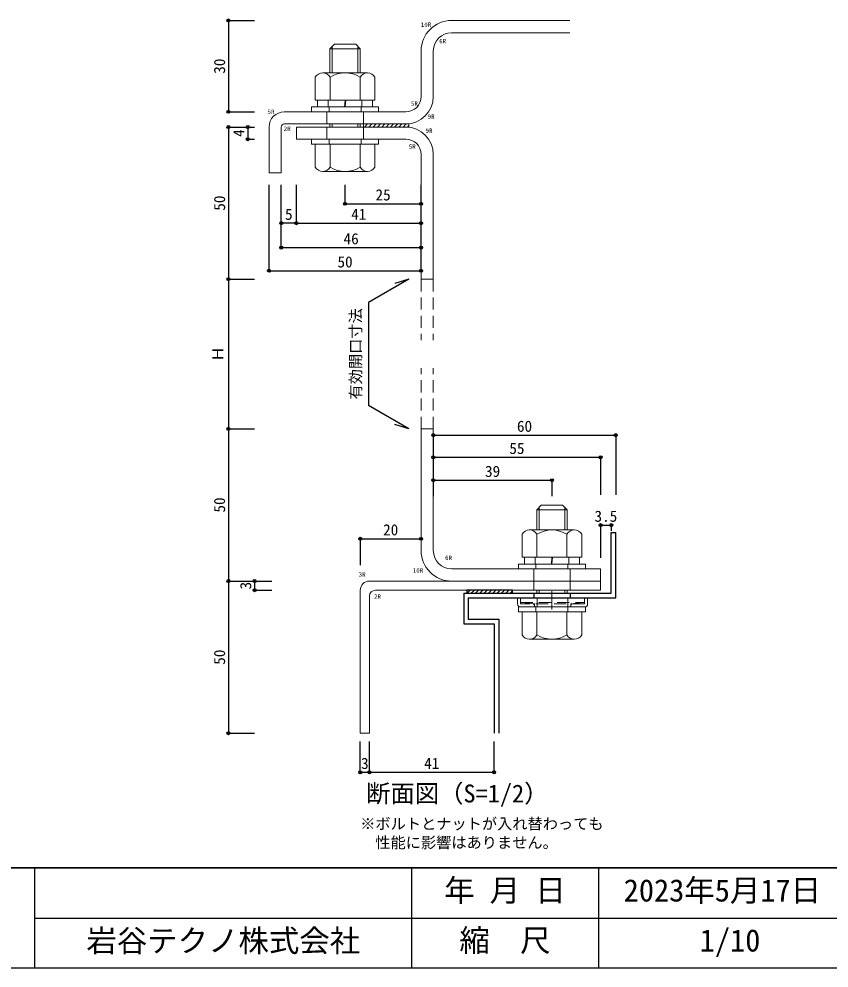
# Model space of a CAD drawing. Units: millimetres on the paper, enlarged 10 times, with parts at other scales. Extents: x -4354 to 4109, y -1429 to 1331.
# Drawn here: x 1332 to 2664, y -1429 to 130 of the extents above; entities that cross this region are included whole.
import ezdxf
from ezdxf.enums import TextEntityAlignment as Align

# ---------------------------------------------------------------- set-up
doc = ezdxf.new("R2010")
doc.units = ezdxf.units.MM
doc.header["$LTSCALE"] = 10
doc.header["$PDMODE"] = 32
doc.header["$PDSIZE"] = 5
for name, pattern in [('CHAIN1', [8, 5, -1, 1, -1]), ('DASHED1', [1.8, 1.2, -0.6]), ('DASHED2', [3, 2, -1])]:
    doc.linetypes.add(name, pattern=pattern)
for name, color, linetype in [('0-F_図面枠', 7, 'Continuous'), ('E-1_SUS', 7, 'Continuous'), ('E-8_FRP寸法', 3, 'Continuous'), ('E-A_タイトル', 3, 'Continuous')]:
    doc.layers.add(name, color=color, linetype=linetype)
doc.layers.add('E-0_FRP', color=4, linetype='Continuous', lineweight=18)
doc.layers.add('E-B', color=7, linetype='Continuous', lineweight=18)
doc.styles.add('ＭＳ ゴシック', font='')
doc.styles.get('ＭＳ ゴシック').set_extended_font_data('MS Gothic')

msp = doc.modelspace()

# ---------------------------------------------------------------- linework, layer by layer
at = {"layer": '0-F_図面枠'}
for p, q in [((109.38, -1264.65), (4109.38, -1264.65)), ((4109.38, -1264.65), (316.96, -1264.65)), ((1357.61, -1264.65), (1357.61, -1428.98)), ((1977.1, -1264.65), (1977.1, -1428.98)), ((2284.89, -1264.65), (2284.89, -1428.98)), ((1357.61, -1346.82), (1977.1, -1346.82)), ((1977.1, -1346.82), (2717.32, -1346.82)), ((4109.38, -1428.98), (109.38, -1428.98))]:
    msp.add_line(p, q, dxfattribs=at)
at = {"layer": 'E-0_FRP'}
for p, q in [((2043.16, 127.66), (2237.7, 127.66)), ((2043.16, 107.66), (2237.7, 107.66)), ((1993.16, 2.66), (1993.16, 77.66)), ((2013.16, 2.66), (2013.16, 77.66)), ((1768.16, -22.34), (1868.16, -22.34)), ((1838.16, -22.34), (1838.16, -42.34)), ((1968.16, -22.34), (1868.16, -22.34)), ((1898.16, -22.34), (1898.16, -42.34)), ((1968.16, -42.34), (1768.16, -42.34)), ((1847.16, -42.34), (1847.16, -47.34)), ((1889.16, -47.34), (1889.16, -42.34)), ((1898.16, -47.34), (1898.16, -42.34)), ((1898.16, -47.34), (1898.16, -42.34)), ((1973.16, -42.34), (1898.16, -42.34)), ((1973.16, -42.34), (1973.16, -47.34)), ((1763.16, -47.34), (1763.16, -122.34)), ((1788.16, -47.34), (1788.16, -67.34)), ((1968.16, -47.34), (1788.16, -47.34)), ((1838.16, -47.34), (1838.16, -67.34)), ((1898.16, -47.34), (1898.16, -67.34)), ((1973.16, -47.34), (1898.16, -47.34)), ((1973.16, -47.34), (1898.16, -47.34)), ((1868.16, -67.34), (1788.16, -67.34)), ((1968.16, -67.34), (1868.16, -67.34)), ((1993.16, -92.34), (1993.16, -297.34)), ((2013.16, -92.34), (2013.16, -297.34)), ((2013.16, -297.34), (1993.16, -297.34)), ((1993.16, -743.27), (1993.16, -543.27)), ((1993.16, -543.27), (2013.16, -543.27)), ((2013.16, -743.27), (2013.16, -543.27)), ((2187.16, -672.27), (2187.16, -709.27)), ((2229.16, -709.27), (2229.16, -672.27)), ((2043.16, -773.27), (2288.16, -773.27)), ((2178.16, -808.27), (2178.16, -773.27)), ((2238.16, -808.27), (2238.16, -773.27)), ((2288.16, -808.27), (2288.16, -773.27)), ((1908.16, -793.27), (2043.16, -793.27)), ((2043.16, -793.27), (2288.16, -793.27)), ((1893.16, -808.27), (1893.16, -1043.27)), ((1918.16, -808.27), (2178.16, -808.27)), ((2187.16, -808.27), (2187.16, -813.27)), ((2229.16, -813.27), (2229.16, -808.27)), ((2238.16, -808.27), (2288.16, -808.27)), ((1908.16, -818.27), (1908.16, -1043.27)), ((1908.16, -1043.27), (1893.16, -1043.27))]:
    msp.add_line(p, q, dxfattribs=at)
at = {"layer": 'E-0_FRP', "color": 7}
for p, q in [((1843.16, -42.34), (1843.16, -47.19)), ((1893.16, -47.34), (1893.16, -42.34)), ((2233.16, -676.27), (2225.66, -668.77)), ((2183.16, -676.27), (2233.16, -676.27)), ((2183.16, -676.27), (2183.16, -709.27)), ((2233.16, -709.27), (2233.16, -676.27)), ((2159.08, -754.27), (2159.08, -716.35)), ((2244.96, -709.27), (2171.35, -709.27)), ((2183.62, -754.27), (2183.62, -716.35)), ((2232.7, -754.27), (2232.7, -716.35)), ((2257.23, -754.27), (2257.23, -716.35)), ((2257.23, -754.27), (2159.08, -754.27)), ((2162.91, -754.27), (2162.91, -765.27)), ((2162.91, -754.27), (2208.16, -754.27)), ((2206.95, -754.27), (2163.48, -754.27)), ((2180.41, -754.27), (2180.41, -765.27)), ((2208.16, -754.27), (2207.19, -765.27)), ((2209.13, -754.27), (2208.16, -765.27)), ((2209.13, -754.27), (2253.41, -754.27)), ((2255.48, -754.27), (2217.7, -754.27)), ((2235.91, -754.27), (2235.91, -765.27)), ((2253.41, -754.27), (2253.41, -765.27)), ((2153.16, -765.27), (2263.16, -765.27)), ((2153.16, -765.27), (2153.16, -773.27)), ((2263.16, -773.27), (2153.16, -773.27)), ((2162.91, -765.27), (2207.19, -765.27)), ((2201.25, -765.27), (2163.48, -765.27)), ((2181.91, -765.27), (2181.91, -773.27)), ((2208.16, -765.27), (2253.41, -765.27)), ((2234.41, -765.27), (2234.41, -773.27)), ((2263.16, -773.27), (2263.16, -765.27)), ((2183.16, -808.27), (2183.16, -813.27)), ((2233.16, -813.27), (2233.16, -808.27)), ((2151.77, -820.77), (2266.77, -820.77)), ((2151.77, -830.77), (2151.77, -820.77)), ((2266.77, -820.77), (2266.77, -830.77)), ((2153.16, -835.77), (2153.16, -843.77)), ((2153.16, -835.77), (2263.16, -835.77)), ((2261.77, -835.77), (2156.77, -835.77)), ((2181.91, -835.77), (2181.91, -843.77)), ((2234.41, -835.77), (2234.41, -843.77)), ((2263.16, -843.77), (2263.16, -835.77)), ((2263.16, -843.77), (2153.16, -843.77)), ((2257.23, -843.77), (2159.08, -843.77)), ((2159.08, -843.77), (2159.08, -881.69)), ((2183.62, -843.77), (2183.62, -881.69)), ((2232.7, -843.77), (2232.7, -881.69)), ((2257.23, -843.77), (2257.23, -881.69))]:
    msp.add_line(p, q, dxfattribs=at)
at = {"layer": 'E-0_FRP', "linetype": 'DASHED1'}
for p, q in [((1900.11, -47.34), (1905.11, -42.34)), ((1907.18, -47.34), (1912.18, -42.34)), ((1914.25, -47.34), (1919.25, -42.34)), ((1921.33, -47.34), (1926.33, -42.34)), ((1928.4, -47.34), (1933.4, -42.34)), ((1935.47, -47.34), (1940.47, -42.34)), ((1942.54, -47.34), (1947.54, -42.34)), ((1949.61, -47.34), (1954.61, -42.34)), ((1956.68, -47.34), (1961.68, -42.34)), ((1963.75, -47.34), (1968.75, -42.34)), ((1970.82, -47.34), (1973.16, -45.01)), ((1970.82, -47.34), (1973.16, -45.01))]:
    msp.add_line(p, q, dxfattribs=at)
at = {"layer": 'E-0_FRP', "linetype": 'DASHED2'}
for p, q in [((1993.16, -297.34), (1993.16, -397.34)), ((2013.16, -297.34), (2013.16, -397.34)), ((1993.16, -543.27), (1993.16, -443.27)), ((2013.16, -543.27), (2013.16, -443.27)), ((2156.77, -820.77), (2156.77, -823.27)), ((2184.02, -835.77), (2184.02, -820.77)), ((2234.52, -835.77), (2234.52, -820.77)), ((2261.77, -823.27), (2261.77, -820.77)), ((2156.77, -828.27), (2261.77, -828.27)), ((2179.27, -830.77), (2156.77, -828.27)), ((2179.27, -833.27), (2179.27, -830.77)), ((2239.27, -830.77), (2261.77, -828.27)), ((2239.27, -833.27), (2239.27, -830.77))]:
    msp.add_line(p, q, dxfattribs=at)
at = {"layer": 'E-0_FRP', "color": 2, "linetype": 'CHAIN1'}
msp.add_line((2208.16, -840.08), (2208.16, -809.9), dxfattribs=at)
at = {"layer": 'E-0_FRP', "color": 7, "linetype": 'DASHED2'}
for p, q in [((2156.77, -823.27), (2156.77, -830.77)), ((2261.77, -830.77), (2261.77, -823.27)), ((2261.77, -830.77), (2156.77, -830.77)), ((2179.27, -835.77), (2179.27, -833.27)), ((2239.27, -835.77), (2239.27, -833.27))]:
    msp.add_line(p, q, dxfattribs=at)
at = {"layer": 'E-0_FRP'}
for points in [[(1743.16, -47.34), (1743.16, -122.34), (1763.16, -122.34)], [(2178.16, -808.27), (2229.16, -808.27), (2238.16, -808.27)]]:
    msp.add_lwpolyline(points, dxfattribs=at)
at = {"layer": 'E-0_FRP', "color": 7}
for points in [[(2225.66, -668.77), (2190.66, -668.77), (2183.16, -676.27)], [(2244.96, -888.77), (2171.35, -888.77), (2244.96, -888.77)]]:
    msp.add_lwpolyline(points, dxfattribs=at)
at = {"layer": 'E-0_FRP'}
for centre, radius, start, end in [((2043.16, 77.66), 50, 90, 180), ((2043.16, 77.66), 30, 90, 180), ((1968.16, 2.66), 25, 270, 0), ((1968.16, 2.66), 45, 270, 0), ((1768.16, -47.34), 25, 90, 180), ((1768.16, -47.34), 5, 90, 180), ((1968.16, -92.34), 45, 0, 90), ((1968.16, -92.34), 25, 0, 90), ((2043.16, -743.27), 50, 180, 270), ((2043.16, -743.27), 30, 180, 270), ((1908.16, -808.27), 15, 90, 180), ((1918.16, -818.27), 10, 90, 180), ((1918.16, -818.27), 10, 90, 180)]:
    msp.add_arc(centre, radius, start, end, dxfattribs=at)
at = {"layer": 'E-0_FRP', "color": 7}
for centre, radius, start, end in [((2171.35, -723.44), 14.17, 29.99985, 149.99985), ((2208.16, -755.31), 46.04, 57.79585, 122.2043), ((2244.96, -723.44), 14.17, 29.99985, 149.99985), ((2156.77, -830.77), 5, 180, 270), ((2261.77, -830.77), 5, 270, 0), ((2171.35, -874.6), 14.17, 210.00015, 330.00015), ((2208.16, -842.73), 46.04, 237.7957, 302.20415), ((2244.96, -874.6), 14.17, 210.00015, 330.00015)]:
    msp.add_arc(centre, radius, start, end, dxfattribs=at)
at = {"layer": 'E-0_FRP', "color": 7, "linetype": 'DASHED2'}
for centre, start, end in [((2154.27, -823.27), 0, 90), ((2264.27, -823.27), 90, 180), ((2176.77, -833.27), 0, 90), ((2241.77, -833.27), 90, 180)]:
    msp.add_arc(centre, 2.5, start, end, dxfattribs=at)
at = {"layer": 'E-0_FRP', "linetype": 'DASHED2'}
for centre, start, end in [((2181.77, -833.27), 180, 270), ((2236.77, -833.27), 270, 0)]:
    msp.add_arc(centre, 2.5, start, end, dxfattribs=at)
at = {"layer": 'E-1_SUS', "color": 4}
for p, q in [((1676.36, 127.66), (1676.36, -22.34)), ((2068.16, -808.27), (2068.16, -813.27)), ((2143.16, -813.27), (2143.16, -808.27)), ((2143.16, -813.27), (2143.16, -808.27)), ((2068.16, -813.27), (2143.16, -813.27)), ((2068.16, -813.27), (2143.16, -813.27))]:
    msp.add_line(p, q, dxfattribs=at)
at = {"layer": 'E-1_SUS'}
for p, q in [((2305.66, -813.27), (2305.66, -713.27)), ((2305.66, -713.27), (2313.16, -713.27)), ((2313.16, -820.77), (2313.16, -713.27)), ((2063.16, -813.27), (2063.16, -863.27)), ((2063.16, -813.27), (2305.66, -813.27)), ((2070.66, -820.77), (2070.66, -855.77)), ((2070.66, -820.77), (2178.16, -820.77)), ((2178.16, -813.27), (2178.16, -820.77)), ((2178.16, -820.77), (2238.16, -820.77)), ((2238.16, -813.27), (2238.16, -820.77)), ((2238.16, -820.77), (2313.16, -820.77)), ((2070.66, -855.77), (2120.66, -855.77)), ((2120.66, -855.77), (2120.66, -1043.27)), ((2063.16, -863.27), (2113.16, -863.27)), ((2113.16, -863.27), (2113.16, -1043.27))]:
    msp.add_line(p, q, dxfattribs=at)
at = {"layer": 'E-1_SUS', "color": 4, "linetype": 'DASHED1'}
for p, q in [((2068.56, -813.27), (2073.56, -808.27)), ((2075.63, -813.27), (2080.63, -808.27)), ((2082.7, -813.27), (2087.7, -808.27)), ((2089.77, -813.27), (2094.77, -808.27)), ((2096.84, -813.27), (2101.84, -808.27)), ((2103.91, -813.27), (2108.91, -808.27)), ((2110.98, -813.27), (2115.98, -808.27)), ((2118.06, -813.27), (2123.06, -808.27)), ((2125.13, -813.27), (2130.13, -808.27)), ((2132.2, -813.27), (2137.2, -808.27)), ((2139.27, -813.27), (2143.16, -809.38))]:
    msp.add_line(p, q, dxfattribs=at)
at = {"layer": 'E-1_SUS', "color": 4}
msp.add_lwpolyline([(2143.16, -808.27), (2068.16, -808.27), (2068.16, -813.27)], dxfattribs=at)
at = {"layer": 'E-8_FRP寸法'}
for p, q in [((1676.36, 127.66), (1719.37, 127.66)), ((1676.36, -22.34), (1719.37, -22.34)), ((1676.36, -47.34), (1719.37, -47.34)), ((1708.19, -47.34), (1719.37, -47.34)), ((1708.19, -67.34), (1719.37, -67.34)), ((1743.16, -283.52), (1743.16, -142.48)), ((1763.16, -245.51), (1763.16, -142.48)), ((1788.16, -205.31), (1788.16, -142.48)), ((1868.16, -173.44), (1868.16, -142.48)), ((1993.16, -173.44), (1993.16, -142.48)), ((1993.16, -218.96), (1993.16, -142.48)), ((1993.16, -259.17), (1993.16, -142.48)), ((1993.16, -283.52), (1993.16, -142.48)), ((1676.36, -297.34), (1719.37, -297.34)), ((1676.36, -543.27), (1719.37, -543.27)), ((2013.16, -553.56), (2013.16, -651.69)), ((2313.16, -553.56), (2313.16, -651.69)), ((2013.16, -589.96), (2013.16, -651.69)), ((2288.16, -589.96), (2288.16, -651.69)), ((2013.16, -627.65), (2013.16, -653.64)), ((2208.16, -627.65), (2208.16, -653.64)), ((2288.16, -701.39), (2288.16, -754.87)), ((2305.66, -701.39), (2305.66, -710.75)), ((1893.16, -723.74), (1893.16, -766.89)), ((1676.36, -793.27), (1719.37, -793.27)), ((1676.36, -793.27), (1719.37, -793.27)), ((1719.37, -793.27), (1747.47, -793.27)), ((1719.37, -808.27), (1747.47, -808.27)), ((1676.36, -1043.27), (1719.37, -1043.27)), ((1893.16, -1107.42), (1893.16, -1056.85)), ((1908.16, -1107.42), (1908.16, -1056.85)), ((2113.16, -1107.42), (2113.16, -1056.85))]:
    msp.add_line(p, q, dxfattribs=at)
at = {"layer": 'E-8_FRP寸法', "color": 4}
for p, q in [((1676.36, -47.34), (1676.36, -297.34)), ((1708.19, -47.34), (1708.19, -67.34)), ((1868.16, -173.44), (1993.16, -173.44)), ((1788.16, -205.31), (1763.16, -205.31)), ((1788.16, -205.31), (1993.16, -205.31)), ((1763.16, -245.51), (1993.16, -245.51)), ((1743.16, -283.52), (1993.16, -283.52)), ((1676.36, -297.34), (1676.36, -543.27)), ((1676.36, -543.27), (1676.36, -793.27)), ((2013.16, -553.56), (2313.16, -553.56)), ((2013.16, -589.96), (2288.16, -589.96)), ((2013.16, -627.65), (2208.16, -627.65)), ((2288.16, -701.39), (2305.66, -701.39)), ((1893.16, -723.74), (1993.16, -723.74)), ((1676.36, -793.27), (1676.36, -1043.27)), ((1719.37, -793.27), (1719.37, -808.27)), ((1893.16, -1107.42), (1908.16, -1107.42)), ((1908.16, -1107.42), (2113.16, -1107.42))]:
    msp.add_line(p, q, dxfattribs=at)
at = {"layer": 'E-8_FRP寸法', "color": 2}
for p, q in [((1973.16, -297.34), (1906.45, -335.86)), ((1973.16, -297.34), (1950.14, -304.6)), ((1906.45, -335.86), (1906.45, -504.75)), ((1973.16, -543.27), (1906.45, -504.75)), ((1973.16, -543.27), (1950.14, -536.01))]:
    msp.add_line(p, q, dxfattribs=at)
at = {"layer": 'E-8_FRP寸法', "color": 6}
for p in [(1676.36, 127.66), (1676.36, -22.34), (1676.36, -47.34), (1708.19, -47.34), (1708.19, -67.34), (1868.16, -173.44), (1993.16, -173.44), (1763.16, -205.31), (1788.16, -205.31), (1993.16, -205.31), (1763.16, -245.51), (1993.16, -245.51), (1676.36, -297.34), (1743.16, -283.52), (1993.16, -283.52), (1676.36, -543.27), (2013.16, -553.56), (2313.16, -553.56), (2013.16, -589.96), (2288.16, -589.96), (2013.16, -627.65), (2208.16, -627.65), (2288.16, -701.39), (2305.66, -701.39), (1893.16, -723.74), (1993.16, -723.74), (1676.36, -793.27), (1719.37, -793.27), (1719.37, -808.27), (1676.36, -1043.27), (1893.16, -1107.42), (1908.16, -1107.42), (2113.16, -1107.42)]:
    msp.add_point(p, dxfattribs=at)
at = {"layer": 'E-B'}
for p, q in [((1843.16, 81.16), (1893.16, 81.16)), ((1843.16, 81.16), (1843.16, 41.66)), ((1893.16, 81.16), (1885.66, 88.66)), ((1893.16, 41.66), (1893.16, 81.16)), ((1819.08, -3.34), (1819.08, 34.58)), ((1904.96, 41.66), (1831.35, 41.66)), ((1843.62, -3.34), (1843.62, 34.58)), ((1892.7, -3.34), (1892.7, 34.58)), ((1917.23, -3.34), (1917.23, 34.58)), ((1813.16, -14.34), (1923.16, -14.34)), ((1813.16, -14.34), (1813.16, -22.34)), ((1917.23, -3.34), (1819.08, -3.34)), ((1822.91, -3.34), (1822.91, -14.34)), ((1822.91, -3.34), (1868.16, -3.34)), ((1822.91, -14.34), (1867.19, -14.34)), ((1866.95, -3.34), (1823.48, -3.34)), ((1861.25, -14.34), (1823.48, -14.34)), ((1840.41, -3.34), (1840.41, -14.34)), ((1841.91, -14.34), (1841.91, -22.34)), ((1868.16, -3.34), (1867.19, -14.34)), ((1869.13, -3.34), (1868.16, -14.34)), ((1868.16, -14.34), (1913.41, -14.34)), ((1869.13, -3.34), (1913.41, -3.34)), ((1915.48, -3.34), (1877.7, -3.34)), ((1894.41, -14.34), (1894.41, -22.34)), ((1895.91, -3.34), (1895.91, -14.34)), ((1913.41, -3.34), (1913.41, -14.34)), ((1923.16, -22.34), (1923.16, -14.34)), ((1923.16, -22.34), (1813.16, -22.34)), ((1813.16, -67.34), (1813.16, -75.34)), ((1813.16, -67.34), (1923.16, -67.34)), ((1923.16, -75.34), (1813.16, -75.34)), ((1917.23, -75.34), (1819.08, -75.34)), ((1819.08, -75.34), (1819.08, -113.26)), ((1841.91, -67.34), (1841.91, -75.34)), ((1843.62, -75.34), (1843.62, -113.26)), ((1892.7, -75.34), (1892.7, -113.26)), ((1894.41, -67.34), (1894.41, -75.34)), ((1917.23, -75.34), (1917.23, -113.26)), ((1923.16, -75.34), (1923.16, -67.34))]:
    msp.add_line(p, q, dxfattribs=at)
at = {"layer": 'E-B', "color": 4}
for p, q in [((1847.16, 85.16), (1847.16, 41.66)), ((1889.16, 41.66), (1889.16, 85.16))]:
    msp.add_line(p, q, dxfattribs=at)
at = {"layer": 'E-B'}
for points in [[(1885.66, 88.66), (1850.66, 88.66), (1843.16, 81.16)], [(1904.96, -120.34), (1831.35, -120.34), (1904.96, -120.34)]]:
    msp.add_lwpolyline(points, dxfattribs=at)
for centre, radius, start, end in [((1831.35, 27.49), 14.17, 29.99985, 149.99985), ((1868.16, -4.38), 46.04, 57.79585, 122.2043), ((1904.96, 27.49), 14.17, 29.99985, 149.99985), ((1831.35, -106.17), 14.17, 210.00015, 330.00015), ((1868.16, -74.3), 46.04, 237.7957, 302.20415), ((1904.96, -106.17), 14.17, 210.00015, 330.00015)]:
    msp.add_arc(centre, radius, start, end, dxfattribs=at)

# ---------------------------------------------------------------- texts
at = {"layer": '0-F_図面枠', "color": 6, "style": 'ＭＳ ゴシック'}
for s, p in [('年 月 日', (2031, -1330.73)), ('2023年5月17日', (2326.1, -1330.73)), ('岩谷テクノ株式会社', (1442.87, -1413.4)), ('縮\u3000尺', (2056, -1412.9)), ('1/10', (2451.1, -1412.9))]:
    msp.add_text(s, height=36.66, dxfattribs=at).set_placement(p, align=Align.BOTTOM_LEFT)
at = {"layer": 'E-1_SUS', "color": 3, "style": 'ＭＳ ゴシック'}
msp.add_text('30', height=18.33, rotation=90, dxfattribs=at).set_placement((1676.36, 40.16), align=Align.BOTTOM_LEFT)
at = {"layer": 'E-8_FRP寸法', "color": 6, "style": 'ＭＳ ゴシック'}
for s, p in [('10R', (1992.64, 115.03)), ('6R', (2022.81, 87.9)), ('5R', (1976.36, -14.46)), ('5R', (1740.65, -28.09)), ('9R', (2003.81, -36.09)), ('2R', (1767.24, -56.02)), ('9R', (2000.4, -59.21)), ('5R', (1972.9, -85.24)), ('6R', (2032.49, -760.97)), ('3R', (1890.43, -788.28)), ('10R', (1979.39, -781.76)), ('2R', (1915.71, -824.56))]:
    msp.add_text(s, height=7.331, dxfattribs=at).set_placement(p, align=Align.BOTTOM_LEFT)
at = {"layer": 'E-8_FRP寸法', "style": 'ＭＳ ゴシック'}
for s, p in [('4', (1708.19, -63.59)), ('50', (1676.36, -184.84)), ('有効開口寸法', (1900.17, -495)), ('Ｈ', (1673.61, -432.77)), ('50', (1676.36, -680.77)), ('3', (1719.37, -807.02)), ('50', (1676.36, -930.77))]:
    msp.add_text(s, height=18.33, rotation=90, dxfattribs=at).set_placement(p, align=Align.BOTTOM_LEFT)
for s, p in [('25', (1918.16, -173.44)), ('5', (1769.41, -205.31)), ('41', (1878.16, -205.31)), ('46', (1865.66, -245.51)), ('50', (1855.66, -283.52)), ('60', (2150.66, -553.56)), ('55', (2138.16, -589.96)), ('39', (2098.16, -627.65)), ('3.5', (2278.16, -701.39)), ('20', (1930.66, -723.74)), ('3', (1894.41, -1107.42)), ('41', (1998.16, -1107.42))]:
    msp.add_text(s, height=18.33, dxfattribs=at).set_placement(p, align=Align.BOTTOM_LEFT)
at = {"layer": 'E-A_タイトル', "color": 2, "style": 'ＭＳ ゴシック'}
msp.add_text('断面図（S=1/2）', height=29.33, dxfattribs=at).set_placement((1902.71, -1165.69), align=Align.BOTTOM_LEFT)
at = {"layer": 'E-A_タイトル', "style": 'ＭＳ ゴシック'}
for s, p in [('※ボルトとナットが入れ替わっても', (1893.02, -1206.65)), ('性能に影響はありません。', (1917.82, -1237.52))]:
    msp.add_text(s, height=18.33, dxfattribs=at).set_placement(p, align=Align.BOTTOM_LEFT)

doc.saveas('drawing.dxf')
